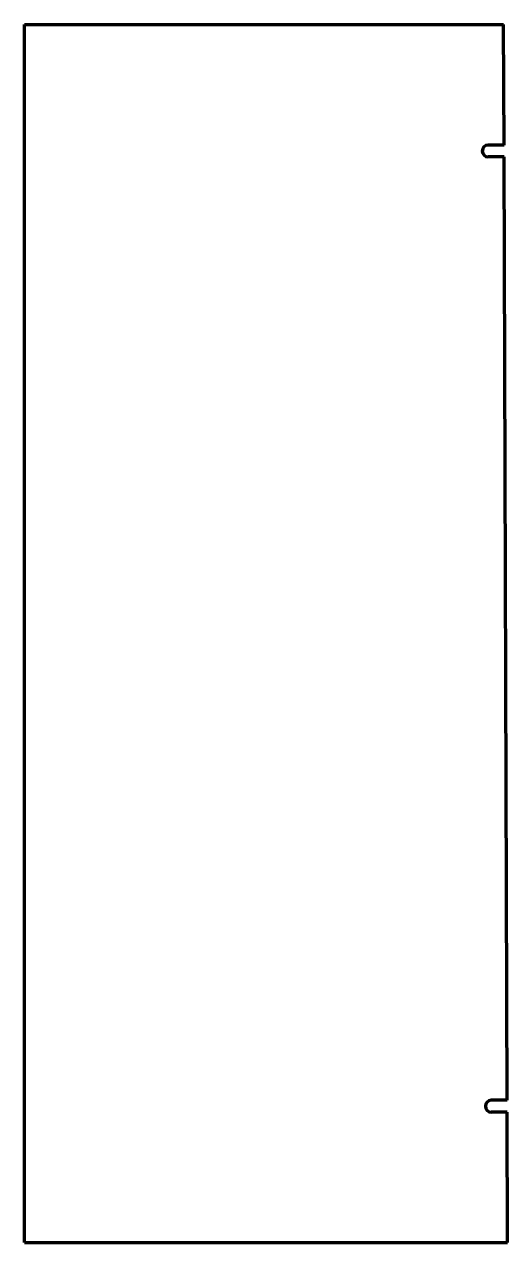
# Model space of a CAD drawing. Header units: inches. Extents: x 0 to 30.5, y 0 to 77.
import ezdxf

# ---------------------------------------------------------------- set-up
doc = ezdxf.new("R2010")
doc.units = ezdxf.units.IN
doc.header["$MEASUREMENT"] = 0
doc.layers.get('0').update_dxf_attribs({"linetype": 'CONTINUOUS'})

msp = doc.modelspace()

# ---------------------------------------------------------------- linework, layer by layer
at = {"color": 7, "lineweight": 90}
for p, q in [((0, 0), (0, 77)), ((0, 77), (30.25, 77)), ((30.275, 69.375), (30.25, 77)), ((30.275, 69.375), (29.275, 69.372)), ((30.277, 68.625), (29.277, 68.622)), ((30.471, 9), (30.277, 68.625)), ((30.471, 9), (29.471, 8.997)), ((30.473, 8.25), (29.473, 8.247)), ((30.5, 0), (30.473, 8.25)), ((0, 0), (30.5, 0))]:
    msp.add_line(p, q, dxfattribs=at)
for centre in [(29.276, 68.997), (29.472, 8.622)]:
    msp.add_arc(centre, 0.375, 90.18602, 270.18602, dxfattribs=at)

doc.saveas('drawing.dxf')
